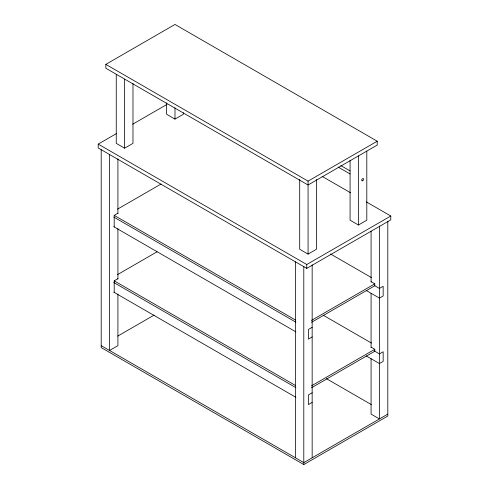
<?xml version="1.0" encoding="UTF-8"?>
<svg xmlns="http://www.w3.org/2000/svg" width="489" height="489" viewBox="0 0 489 489"><rect width="100%" height="100%" fill="white"/><g stroke="black" fill="none" stroke-linecap="round" stroke-linejoin="round"><path stroke-width="0.73" d="M105.838 64.371L174.983 24.45L377.215 141.211L377.215 145.074L308.07 184.995L105.838 68.234L105.838 64.371L308.07 181.132L377.215 141.211M366.365 201.908L390.784 216.01L390.784 219.873L306.768 268.375L98.216 147.971L98.216 144.108L116.737 133.411M132.617 124.249L167.018 104.383M116.248 74.304L116.248 143.356L124.609 148.185L132.977 143.356L132.977 83.411M166.621 102.892L166.621 114.273L174.983 119.102L183.344 114.273L183.344 112.757M117.501 209.17L161.04 184.029M114.2 226.957L114.2 215.362L117.916 213.216M117.501 274.629L157.079 251.78M114.2 292.416L114.2 280.827L117.916 278.681M117.727 336.096L154.114 315.093M299.708 179.463L299.708 249.274L308.07 254.103L316.432 249.274L316.432 179.463M350.075 160.245L350.075 220.191L358.443 225.019L366.805 220.191L366.805 151.144M98.216 144.108L306.768 264.512L390.784 216.01M311.469 320.393L374.8 283.828L374.8 285.765L311.469 322.324M312.159 327.294L308.443 329.439L308.443 339.097L312.159 336.952M311.469 385.858L374.8 349.293L374.8 351.224L311.469 387.789M312.159 392.759L308.443 394.904L308.443 404.562L312.159 402.416M387.808 414.11L303.797 462.618L101.192 345.644M101.192 149.689L101.192 347.575L303.797 464.55L387.808 416.041L387.808 221.205M340.79 165.557L350.051 170.905M338.156 167.073L350.063 173.943M322.147 176.382L350.527 192.764M330.478 253.95L371.493 277.63M371.084 281.682L374.8 283.828M374.164 285.399L379.446 288.443L383.162 286.297L383.162 295.955L379.446 298.107L366.249 290.484M323.205 315.216L371.493 343.089M371.084 347.147L374.8 349.293M374.164 350.857L379.446 353.908L383.162 351.762L383.162 361.42L379.446 363.565L366.249 355.943M114.2 215.362L295.448 320.008M113.754 217.037L295.9 322.202M113.754 226.7L295.9 331.86M326.432 378.675L371.31 404.586M114.2 280.827L295.448 385.466M113.754 282.501L295.9 387.661M113.754 292.159L295.9 397.319M379.446 226.028L379.446 418.939L371.084 414.11L371.084 358.737M371.084 231.095L371.084 282.092M371.084 293.272L371.084 347.569M358.443 155.973L358.443 225.019M312.159 264.873L312.159 457.79M308.07 181.132L308.07 254.103M306.768 264.512L306.768 268.375M303.797 266.658L303.797 464.55M295.429 261.829L295.429 457.79M174.983 107.721L174.983 119.102M124.609 79.132L124.609 148.185M117.916 158.821L117.916 213.626M117.916 228.577L117.916 279.103M117.916 294.066L117.916 345.644L109.554 350.472L109.554 154.518M362.862 180.575A1.314 0.758 -60 0 0 363.278 178.54A1.314 0.758 -60 0 0 361.726 179.921A1.314 0.758 -60 0 0 362.862 180.575"/></g></svg>
